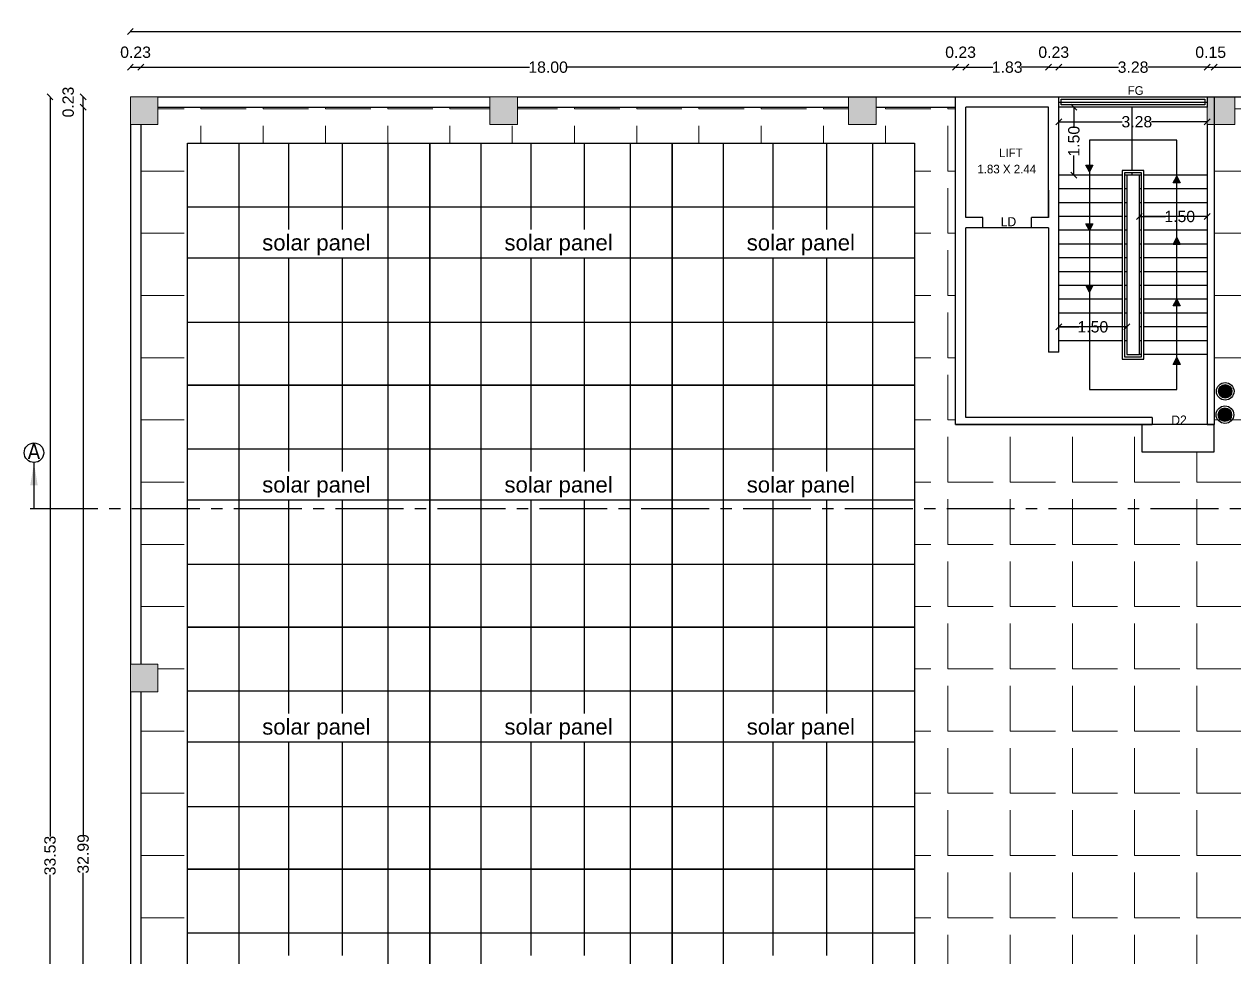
# Model space of a CAD drawing. Header units: metres. Extents: x 71870 to 71989, y 12512 to 13085.
# Drawn here: x 71908.6 to 71935.34, y 12618.8 to 12639.43 of the extents above; entities that cross this region are included whole.
import ezdxf

# ---------------------------------------------------------------- set-up
doc = ezdxf.new("R2010")
doc.units = ezdxf.units.M
doc.header["$MEASUREMENT"] = 0
doc.linetypes.add('ACAD_ISO08W100', pattern=[36, 24, -3, 6, -3])
doc.linetypes.add('CENTER2', pattern=[1.125, 0.75, -0.125, 0.125, -0.125])
doc.layers.get('Defpoints').update_dxf_attribs({"color": 6, "lineweight": 0})
for name, color, linetype in [('BLK_1_FLR_5_ROOF_AREA', 54, 'Continuous'), ('BLK_1_STAIR_HEADROOM', 1, 'Continuous'), ('SOLAR_PANEL', 3, 'Continuous')]:
    doc.layers.add(name, color=color, linetype=linetype)
doc.layers.add('COL', color=1, linetype='Continuous', lineweight=18)
doc.styles.add('century Gothic', font='arial.ttf')
doc.styles.get("Standard").update_dxf_attribs({"font": 'arial.ttf'})
doc.styles.add('TITLE', font='GOTHIC.TTF')
doc.dimstyles.new('STAND', dxfattribs={"dimtxt": 0.25, "dimasz": 0.13, "dimexe": 0, "dimexo": 0, "dimgap": 0, "dimtad": 0, "dimzin": 0, "dimdsep": 46, "dimtxsty": 'century Gothic', "dimblk": 'OBLIQUE', "dimcen": 0.15, "dimse1": 1, "dimse2": 1, "dimclrd": 5, "dimclre": 7, "dimclrt": 5, "dimazin": 0, "dimtfac": 1, "dimtofl": 0, "dimtmove": 0, "dimatfit": 3, "dimfxl": 0, "dimtolj": 1, "dimtzin": 0, "dimlwd": -1, "dimlwe": -1, "dimarcsym": 0})
doc.dimstyles.get("Standard").update_dxf_attribs({"dimtxt": 0.18, "dimasz": 0.18, "dimexe": 0.18, "dimexo": 0.0625, "dimgap": 0.09, "dimtad": 0, "dimtih": 1, "dimtoh": 1, "dimdec": 4, "dimzin": 0, "dimdsep": 46, "dimtxsty": 'Standard', "dimcen": 0.09, "dimadec": 0, "dimazin": 0, "dimtfac": 1, "dimtdec": 4, "dimtofl": 0, "dimtmove": 0, "dimatfit": 3, "dimfxl": 0, "dimtolj": 1, "dimtzin": 0, "dimarcsym": 0})

# ---------------------------------------------------------------- blocks, each defined once
blk = doc.blocks.new('*U3')
at = {"layer": 'COL'}
h = blk.add_hatch(color=8, dxfattribs=at)
h.dxf.hatch_style = 1
h.paths.add_polyline_path([(2704.9, 761), (2704.9, 737), (2680.9, 737), (2680.9, 761)])
at = {"layer": 'COL', "ltscale": 0.02}
blk.add_lwpolyline([(2704.9, 761), (2704.9, 737), (2680.9, 737), (2680.9, 761)], close=True, dxfattribs=at)
blk = doc.blocks.new('_Oblique')
at = {"color": 0, "linetype": 'ByBlock', "lineweight": -2}
blk.add_line((-0.5, -0.5), (0.5, 0.5), dxfattribs=at)
blk = doc.blocks.new('*D169')
at = {"color": 5}
for p, q in [((71933.229, 12635.184), (71933.808, 12635.184)), ((71934.729, 12635.184), (71934.433, 12635.184))]:
    blk.add_line(p, q, dxfattribs=at)
at = {"layer": 'Defpoints', "color": 0, "lineweight": 25}
for p in [(71933.229, 12635.184), (71934.729, 12635.184), (71934.729, 12635.184)]:
    blk.add_point(p, dxfattribs=at)
at = {"color": 5, "xscale": 0.13, "yscale": 0.13, "zscale": 0.13, "rotation": 180}
blk.add_blockref('_Oblique', (71933.229, 12635.184), dxfattribs=at)
at = {"color": 5, "xscale": 0.13, "yscale": 0.13, "zscale": 0.13}
blk.add_blockref('_Oblique', (71934.729, 12635.184), dxfattribs=at)
at = {"color": 5, "insert": (71934.121, 12635.184), "char_height": 0.25, "attachment_point": 5, "style": 'century Gothic'}
blk.add_mtext('\\A1;1.50', dxfattribs=at)
blk = doc.blocks.new('*D170')
at = {"color": 5}
for p, q in [((71931.452, 12632.745), (71931.89, 12632.745)), ((71932.952, 12632.745), (71932.515, 12632.745))]:
    blk.add_line(p, q, dxfattribs=at)
at = {"layer": 'Defpoints', "color": 0, "lineweight": 25}
for p in [(71931.452, 12632.745), (71932.952, 12632.745), (71932.952, 12632.745)]:
    blk.add_point(p, dxfattribs=at)
at = {"color": 5, "xscale": 0.13, "yscale": 0.13, "zscale": 0.13, "rotation": 180}
blk.add_blockref('_Oblique', (71931.452, 12632.745), dxfattribs=at)
at = {"color": 5, "xscale": 0.13, "yscale": 0.13, "zscale": 0.13}
blk.add_blockref('_Oblique', (71932.952, 12632.745), dxfattribs=at)
at = {"color": 5, "insert": (71932.202, 12632.745), "char_height": 0.25, "attachment_point": 5, "style": 'century Gothic'}
blk.add_mtext('\\A1;1.50', dxfattribs=at)
blk = doc.blocks.new('*D171')
at = {"color": 5}
for p, q in [((71931.783, 12637.598), (71931.783, 12637.161)), ((71931.783, 12636.098), (71931.783, 12636.536))]:
    blk.add_line(p, q, dxfattribs=at)
at = {"layer": 'Defpoints', "color": 0, "lineweight": 25}
for p in [(71931.783, 12637.598), (71931.783, 12637.598), (71931.783, 12636.098)]:
    blk.add_point(p, dxfattribs=at)
at = {"color": 5, "xscale": 0.13, "yscale": 0.13, "zscale": 0.13}
for p, rotation in [((71931.783, 12637.598), 90), ((71931.783, 12636.098), 270)]:
    blk.add_blockref('_Oblique', p, dxfattribs=dict(at, rotation=rotation))
at = {"color": 5, "insert": (71931.783, 12636.848), "char_height": 0.25, "attachment_point": 5, "rotation": 90, "style": 'century Gothic'}
blk.add_mtext('\\A1;1.50', dxfattribs=at)
blk = doc.blocks.new('*D168')
at = {"color": 5}
for p, q in [((71931.452, 12637.277), (71932.849, 12637.277)), ((71934.729, 12637.277), (71933.499, 12637.277))]:
    blk.add_line(p, q, dxfattribs=at)
at = {"layer": 'Defpoints', "color": 0, "lineweight": 25}
for p in [(71931.452, 12637.281), (71934.729, 12637.277), (71934.729, 12637.217)]:
    blk.add_point(p, dxfattribs=at)
at = {"color": 5, "xscale": 0.13, "yscale": 0.13, "zscale": 0.13, "rotation": 180}
blk.add_blockref('_Oblique', (71931.452, 12637.277), dxfattribs=at)
at = {"color": 5, "xscale": 0.13, "yscale": 0.13, "zscale": 0.13}
blk.add_blockref('_Oblique', (71934.729, 12637.277), dxfattribs=at)
at = {"color": 5, "insert": (71933.174, 12637.277), "char_height": 0.25, "attachment_point": 5, "style": 'century Gothic'}
blk.add_mtext('\\A1;3.28', dxfattribs=at)
blk = doc.blocks.new('*D175')
at = {"color": 5}
blk.add_line((71910.94, 12638.483), (71911.169, 12638.483), dxfattribs=at)
at = {"layer": 'Defpoints', "color": 0, "lineweight": 25}
for p in [(71911.169, 12638.483), (71910.94, 12637.827), (71911.169, 12637.217)]:
    blk.add_point(p, dxfattribs=at)
at = {"color": 5, "xscale": 0.13, "yscale": 0.13, "zscale": 0.13, "rotation": 180}
blk.add_blockref('_Oblique', (71910.94, 12638.483), dxfattribs=at)
at = {"color": 5, "xscale": 0.13, "yscale": 0.13, "zscale": 0.13}
blk.add_blockref('_Oblique', (71911.169, 12638.483), dxfattribs=at)
at = {"color": 5, "insert": (71911.055, 12638.813), "char_height": 0.25, "attachment_point": 5, "style": 'century Gothic'}
blk.add_mtext('\\A1;0.23', dxfattribs=at)
blk = doc.blocks.new('*D176')
at = {"color": 5}
for p, q in [((71911.169, 12638.483), (71919.758, 12638.483)), ((71929.166, 12638.483), (71920.577, 12638.483))]:
    blk.add_line(p, q, dxfattribs=at)
at = {"layer": 'Defpoints', "color": 0, "lineweight": 25}
for p in [(71929.166, 12638.483), (71929.166, 12637.598), (71911.169, 12637.217)]:
    blk.add_point(p, dxfattribs=at)
at = {"color": 5, "xscale": 0.13, "yscale": 0.13, "zscale": 0.13, "rotation": 180}
blk.add_blockref('_Oblique', (71911.169, 12638.483), dxfattribs=at)
at = {"color": 5, "xscale": 0.13, "yscale": 0.13, "zscale": 0.13}
blk.add_blockref('_Oblique', (71929.166, 12638.483), dxfattribs=at)
at = {"color": 5, "insert": (71920.168, 12638.483), "char_height": 0.25, "attachment_point": 5, "style": 'century Gothic'}
blk.add_mtext('\\A1;18.00', dxfattribs=at)
blk = doc.blocks.new('*D177')
at = {"color": 5}
blk.add_line((71929.166, 12638.483), (71929.395, 12638.483), dxfattribs=at)
at = {"layer": 'Defpoints', "color": 0, "lineweight": 25}
for p in [(71929.395, 12638.483), (71929.166, 12637.598), (71929.395, 12637.598)]:
    blk.add_point(p, dxfattribs=at)
at = {"color": 5, "xscale": 0.13, "yscale": 0.13, "zscale": 0.13, "rotation": 180}
blk.add_blockref('_Oblique', (71929.166, 12638.483), dxfattribs=at)
at = {"color": 5, "xscale": 0.13, "yscale": 0.13, "zscale": 0.13}
blk.add_blockref('_Oblique', (71929.395, 12638.483), dxfattribs=at)
at = {"color": 5, "insert": (71929.28, 12638.813), "char_height": 0.25, "attachment_point": 5, "style": 'century Gothic'}
blk.add_mtext('\\A1;0.23', dxfattribs=at)
blk = doc.blocks.new('*D178')
at = {"color": 5}
for p, q in [((71929.395, 12638.483), (71929.996, 12638.483)), ((71931.224, 12638.483), (71930.622, 12638.483))]:
    blk.add_line(p, q, dxfattribs=at)
at = {"layer": 'Defpoints', "color": 0, "lineweight": 25}
for p in [(71931.224, 12638.483), (71929.395, 12637.598), (71931.224, 12637.598)]:
    blk.add_point(p, dxfattribs=at)
at = {"color": 5, "xscale": 0.13, "yscale": 0.13, "zscale": 0.13, "rotation": 180}
blk.add_blockref('_Oblique', (71929.395, 12638.483), dxfattribs=at)
at = {"color": 5, "xscale": 0.13, "yscale": 0.13, "zscale": 0.13}
blk.add_blockref('_Oblique', (71931.224, 12638.483), dxfattribs=at)
at = {"color": 5, "insert": (71930.309, 12638.483), "char_height": 0.25, "attachment_point": 5, "style": 'century Gothic'}
blk.add_mtext('\\A1;1.83', dxfattribs=at)
blk = doc.blocks.new('*D179')
at = {"color": 5}
blk.add_line((71931.224, 12638.483), (71931.452, 12638.483), dxfattribs=at)
at = {"layer": 'Defpoints', "color": 0, "lineweight": 25}
for p in [(71931.452, 12638.483), (71931.224, 12637.598), (71931.452, 12637.598)]:
    blk.add_point(p, dxfattribs=at)
at = {"color": 5, "xscale": 0.13, "yscale": 0.13, "zscale": 0.13, "rotation": 180}
blk.add_blockref('_Oblique', (71931.224, 12638.483), dxfattribs=at)
at = {"color": 5, "xscale": 0.13, "yscale": 0.13, "zscale": 0.13}
blk.add_blockref('_Oblique', (71931.452, 12638.483), dxfattribs=at)
at = {"color": 5, "insert": (71931.338, 12638.813), "char_height": 0.25, "attachment_point": 5, "style": 'century Gothic'}
blk.add_mtext('\\A1;0.23', dxfattribs=at)
blk = doc.blocks.new('*D180')
at = {"color": 5}
for p, q in [((71931.452, 12638.483), (71932.766, 12638.483)), ((71934.729, 12638.483), (71933.415, 12638.483))]:
    blk.add_line(p, q, dxfattribs=at)
at = {"layer": 'Defpoints', "color": 0, "lineweight": 25}
for p in [(71934.729, 12638.483), (71931.452, 12637.598), (71934.729, 12637.217)]:
    blk.add_point(p, dxfattribs=at)
at = {"color": 5, "xscale": 0.13, "yscale": 0.13, "zscale": 0.13, "rotation": 180}
blk.add_blockref('_Oblique', (71931.452, 12638.483), dxfattribs=at)
at = {"color": 5, "xscale": 0.13, "yscale": 0.13, "zscale": 0.13}
blk.add_blockref('_Oblique', (71934.729, 12638.483), dxfattribs=at)
at = {"color": 5, "insert": (71933.09, 12638.483), "char_height": 0.25, "attachment_point": 5, "style": 'century Gothic'}
blk.add_mtext('\\A1;3.28', dxfattribs=at)
blk = doc.blocks.new('*D181')
at = {"color": 5}
blk.add_line((71934.729, 12638.483), (71934.881, 12638.483), dxfattribs=at)
at = {"layer": 'Defpoints', "color": 0, "lineweight": 25}
for p in [(71934.881, 12638.483), (71934.729, 12637.217), (71934.881, 12637.217)]:
    blk.add_point(p, dxfattribs=at)
at = {"color": 5, "xscale": 0.13, "yscale": 0.13, "zscale": 0.13, "rotation": 180}
blk.add_blockref('_Oblique', (71934.729, 12638.483), dxfattribs=at)
at = {"color": 5, "xscale": 0.13, "yscale": 0.13, "zscale": 0.13}
blk.add_blockref('_Oblique', (71934.881, 12638.483), dxfattribs=at)
at = {"color": 5, "insert": (71934.805, 12638.813), "char_height": 0.25, "attachment_point": 5, "style": 'century Gothic'}
blk.add_mtext('\\A1;0.15', dxfattribs=at)
blk = doc.blocks.new('*D182')
at = {"color": 5}
for p, q in [((71934.881, 12638.483), (71948.381, 12638.483)), ((71962.731, 12638.483), (71949.231, 12638.483))]:
    blk.add_line(p, q, dxfattribs=at)
at = {"layer": 'Defpoints', "color": 0, "lineweight": 25}
for p in [(71962.731, 12638.483), (71962.731, 12637.827), (71934.881, 12637.217)]:
    blk.add_point(p, dxfattribs=at)
at = {"color": 5, "xscale": 0.13, "yscale": 0.13, "zscale": 0.13, "rotation": 180}
blk.add_blockref('_Oblique', (71934.881, 12638.483), dxfattribs=at)
at = {"color": 5, "xscale": 0.13, "yscale": 0.13, "zscale": 0.13}
blk.add_blockref('_Oblique', (71962.731, 12638.483), dxfattribs=at)
at = {"color": 5, "insert": (71948.806, 12638.483), "char_height": 0.25, "attachment_point": 5, "style": 'century Gothic'}
blk.add_mtext('\\A1;27.85', dxfattribs=at)
blk = doc.blocks.new('*D184')
at = {"color": 5}
for p, q in [((71910.94, 12639.27), (71936.414, 12639.27)), ((71962.731, 12639.27), (71937.258, 12639.27))]:
    blk.add_line(p, q, dxfattribs=at)
at = {"layer": 'Defpoints', "color": 0, "lineweight": 25}
for p in [(71910.94, 12639.27), (71910.94, 12637.827), (71962.731, 12637.827)]:
    blk.add_point(p, dxfattribs=at)
at = {"color": 5, "xscale": 0.13, "yscale": 0.13, "zscale": 0.13, "rotation": 180}
blk.add_blockref('_Oblique', (71910.94, 12639.27), dxfattribs=at)
at = {"color": 5, "xscale": 0.13, "yscale": 0.13, "zscale": 0.13}
blk.add_blockref('_Oblique', (71962.731, 12639.27), dxfattribs=at)
at = {"color": 5, "insert": (71936.836, 12639.27), "char_height": 0.25, "attachment_point": 5, "style": 'century Gothic'}
blk.add_mtext('\\A1;51.79', dxfattribs=at)
blk = doc.blocks.new('*D196')
at = {"color": 5}
for p, q in [((71909.897, 12637.598), (71909.897, 12621.523)), ((71909.897, 12604.604), (71909.897, 12620.679))]:
    blk.add_line(p, q, dxfattribs=at)
at = {"layer": 'Defpoints', "color": 0, "lineweight": 25}
for p in [(71909.897, 12637.598), (71911.55, 12637.598), (71911.55, 12604.604)]:
    blk.add_point(p, dxfattribs=at)
at = {"color": 5, "xscale": 0.13, "yscale": 0.13, "zscale": 0.13}
for p, rotation in [((71909.897, 12637.598), 90), ((71909.897, 12604.604), 270)]:
    blk.add_blockref('_Oblique', p, dxfattribs=dict(at, rotation=rotation))
at = {"color": 5, "insert": (71909.897, 12621.101), "char_height": 0.25, "attachment_point": 5, "rotation": 90, "style": 'century Gothic'}
blk.add_mtext('\\A1;32.99', dxfattribs=at)
blk = doc.blocks.new('*D197')
at = {"color": 5}
blk.add_line((71909.897, 12637.598), (71909.897, 12637.827), dxfattribs=at)
at = {"layer": 'Defpoints', "color": 0, "lineweight": 25}
for p in [(71909.897, 12637.827), (71910.94, 12637.827), (71911.55, 12637.598)]:
    blk.add_point(p, dxfattribs=at)
at = {"color": 5, "xscale": 0.13, "yscale": 0.13, "zscale": 0.13}
for p, rotation in [((71909.897, 12637.827), 90), ((71909.897, 12637.598), 270)]:
    blk.add_blockref('_Oblique', p, dxfattribs=dict(at, rotation=rotation))
at = {"color": 5, "insert": (71909.567, 12637.713), "char_height": 0.25, "attachment_point": 5, "rotation": 90, "style": 'century Gothic'}
blk.add_mtext('\\A1;0.23', dxfattribs=at)
blk = doc.blocks.new('*D198')
at = {"color": 5}
for p, q in [((71909.166, 12637.827), (71909.166, 12621.485)), ((71909.166, 12604.299), (71909.166, 12620.641))]:
    blk.add_line(p, q, dxfattribs=at)
at = {"layer": 'Defpoints', "color": 0, "lineweight": 25}
for p in [(71910.94, 12637.827), (71909.166, 12604.299), (71910.94, 12604.299)]:
    blk.add_point(p, dxfattribs=at)
at = {"color": 5, "xscale": 0.13, "yscale": 0.13, "zscale": 0.13}
for p, rotation in [((71909.166, 12637.827), 90), ((71909.166, 12604.299), 270)]:
    blk.add_blockref('_Oblique', p, dxfattribs=dict(at, rotation=rotation))
at = {"color": 5, "insert": (71909.166, 12621.063), "char_height": 0.25, "attachment_point": 5, "rotation": 90, "style": 'century Gothic'}
blk.add_mtext('\\A1;33.53', dxfattribs=at)

msp = doc.modelspace()

# ---------------------------------------------------------------- hatches: boundary and pattern name
at = {"lineweight": 13}
h = msp.add_hatch(dxfattribs=at)
h.set_pattern_fill('ANGLE', color=8, scale=5)
h.set_pattern_definition([(0, (71937.249, 12621.063), (0, 1.375), [1, -0.375]), (90, (71937.249, 12621.063), (-1.375, 1e-16), [1, -0.375])])
h.paths.add_polyline_path([(71945.24793, 12612.21413), (71950.81053, 12612.21413), (71950.81053, 12611.61413), (71950.81061, 12604.90855), (71951.19161, 12604.90855), (71951.19161, 12604.52757), (71962.12143, 12604.52757), (71962.12143, 12604.90854), (71962.50244, 12604.90854), (71962.50244, 12616.91004), (71962.12144, 12616.91004), (71962.12144, 12617.51964), (71962.50244, 12617.51964), (71962.50244, 12624.68247), (71962.12144, 12624.68247), (71962.12144, 12625.29207), (71962.50244, 12625.29207), (71962.50244, 12630.89271, -0.20458007), (71963.32903, 12632.82837), (71963.32903, 12635.2197, 0.0370861), (71962.73105, 12634.8453), (71962.73105, 12637.21732), (71962.12145, 12637.21732), (71962.12145, 12637.59831), (71951.19163, 12637.59832), (71951.19163, 12637.21732), (71950.58203, 12637.21732), (71950.58203, 12637.59832), (71943.26683, 12637.59833), (71943.26683, 12637.21732), (71942.65723, 12637.21732), (71942.65723, 12637.59833), (71935.33838, 12637.59834), (71935.33838, 12637.21734), (71934.88114, 12637.21734), (71934.88183, 12630.58794), (71934.88183, 12629.98781), (71933.28169, 12629.98781), (71933.28169, 12630.58794), (71929.16614, 12630.58794), (71929.16614, 12637.59835), (71927.41358, 12637.59835), (71927.41358, 12637.21734), (71926.80398, 12637.21734), (71926.80398, 12637.59834), (71919.49242, 12637.59834), (71919.49242, 12637.21735), (71918.88282, 12637.21735), (71918.88282, 12637.59835), (71911.55004, 12637.59835), (71911.55004, 12637.21735), (71911.16904, 12637.21735), (71911.16904, 12625.29207), (71911.55004, 12625.29207), (71911.55004, 12624.68247), (71911.16904, 12624.68247), (71911.16904, 12617.44348), (71911.55004, 12617.44348), (71911.55004, 12616.83388), (71911.16904, 12616.83388), (71911.16904, 12609.48063), (71919.49241, 12609.48063), (71919.49241, 12604.60378), (71926.80397, 12604.60379), (71926.80397, 12604.90855), (71927.41357, 12604.90855), (71927.41357, 12604.60384), (71934.72786, 12604.59778), (71934.72786, 12604.90255), (71935.33746, 12604.90255), (71935.33746, 12604.59778), (71942.65721, 12604.59779), (71942.65721, 12604.90855), (71943.03821, 12604.90855), (71943.03788, 12611.61413), (71945.24793, 12611.61413)])
h.paths.add_polyline_path([(71928.25879, 12615.40992), (71928.25879, 12610.06081), (71922.90719, 12610.06081), (71917.55558, 12610.06081), (71912.20398, 12610.06081), (71912.20398, 12615.40992), (71912.20398, 12620.75903), (71912.20398, 12626.10814), (71912.20398, 12631.45725), (71912.20398, 12636.80636), (71917.55558, 12636.80636), (71922.90719, 12636.80636), (71928.25879, 12636.80636), (71928.25879, 12631.45725), (71928.25879, 12626.10814), (71928.25879, 12620.75903)], flags=16)
h.paths.add_polyline_path([(71927.3401, 12615.40992), (71927.3401, 12611.45142), (71922.90719, 12611.45142), (71917.55558, 12611.45142), (71913.34136, 12611.45142), (71913.34136, 12615.40992), (71913.34136, 12620.75903), (71913.34136, 12626.10814), (71913.34136, 12631.45725), (71913.34136, 12635.40034), (71917.55558, 12635.40034), (71922.90719, 12635.40034), (71927.3401, 12635.40034), (71927.3401, 12631.45725), (71927.3401, 12626.10814), (71927.3401, 12620.75903)], flags=0)
h.paths.add_polyline_path([(71926.32719, 12618.2265), (71926.32719, 12615.40992), (71926.32719, 12614.0039), (71924.04457, 12614.0039), (71924.04457, 12612.87739), (71922.90719, 12612.87739), (71917.55558, 12612.87739), (71916.63689, 12612.87739), (71916.63689, 12614.0039), (71914.43986, 12614.0039), (71914.43986, 12615.40992), (71914.43986, 12618.2265), (71916.63689, 12618.2265), (71916.63689, 12619.35301), (71914.43986, 12619.35301), (71914.43986, 12620.75903), (71914.43986, 12623.57561), (71916.63689, 12623.57561), (71916.63689, 12624.70212), (71914.43986, 12624.70212), (71914.43986, 12626.10814), (71914.43986, 12628.92472), (71916.63689, 12628.92472), (71916.63689, 12630.05123), (71914.43986, 12630.05123), (71914.43986, 12631.45725), (71914.43986, 12634.27383), (71917.55558, 12634.27383), (71922.90719, 12634.27383), (71926.32719, 12634.27383), (71926.32719, 12631.45725), (71926.32719, 12630.05123), (71924.04457, 12630.05123), (71924.04457, 12628.92472), (71926.32719, 12628.92472), (71926.32719, 12626.10814), (71926.32719, 12624.70212), (71924.04457, 12624.70212), (71924.04457, 12623.57561), (71926.32719, 12623.57561), (71926.32719, 12620.75903), (71926.32719, 12619.35301), (71924.04457, 12619.35301), (71924.04457, 12618.2265)], flags=0)
h.paths.add_polyline_path([(71922.90719, 12615.40992), (71921.98849, 12615.40992), (71921.98849, 12614.0039), (71918.69296, 12614.0039), (71918.69296, 12615.40992), (71917.55558, 12615.40992), (71917.55558, 12620.75903), (71917.55558, 12626.10814), (71917.55558, 12631.45725), (71918.69296, 12631.45725), (71918.69296, 12632.84785), (71921.98849, 12632.84785), (71921.98849, 12631.45725), (71922.90719, 12631.45725), (71922.90719, 12626.10814), (71922.90719, 12620.75903)], flags=0)
h.paths.add_polyline_path([(71918.69296, 12616.80053), (71918.69296, 12620.75903), (71918.69296, 12626.10814), (71918.69296, 12630.05123), (71921.98849, 12630.05123), (71921.98849, 12626.10814), (71921.98849, 12620.75903), (71921.98849, 12616.80053)], flags=0)
h.paths.add_polyline_path([(71919.79147, 12619.35301), (71919.79147, 12620.75903), (71919.79147, 12623.57561), (71920.97558, 12623.57561), (71920.97558, 12620.75903), (71920.97558, 12619.35301)], flags=0)
h.paths.add_polyline_path([(71957.24843, 12627.50185), (71957.55323, 12627.65425), (71957.55323, 12627.34945)], flags=16)
h.paths.add_polyline_path([(71919.79147, 12624.70212), (71919.79147, 12626.10814), (71919.79147, 12628.92472), (71920.97558, 12628.92472), (71920.97558, 12626.10814), (71920.97558, 12624.70212)], flags=0)
h.paths.add_polyline_path([(71924.45282, 12634.24273), (71927.01981, 12634.24273), (71927.01981, 12634.96398), (71924.45282, 12634.96398)], flags=8)
h.paths.add_polyline_path([(71919.10122, 12634.24273), (71921.6682, 12634.24273), (71921.6682, 12634.96398), (71919.10122, 12634.96398)], flags=8)
h.paths.add_polyline_path([(71913.74961, 12634.24273), (71916.3166, 12634.24273), (71916.3166, 12634.96398), (71913.74961, 12634.96398)], flags=8)
h.paths.add_polyline_path([(71924.45282, 12612.8463), (71927.01981, 12612.8463), (71927.01981, 12613.56754), (71924.45282, 12613.56754)], flags=8)
h.paths.add_polyline_path([(71924.45282, 12618.1954), (71927.01981, 12618.1954), (71927.01981, 12618.91665), (71924.45282, 12618.91665)], flags=8)
h.paths.add_polyline_path([(71924.45282, 12623.54451), (71927.01981, 12623.54451), (71927.01981, 12624.26576), (71924.45282, 12624.26576)], flags=8)
h.paths.add_polyline_path([(71924.45282, 12628.89362), (71927.01981, 12628.89362), (71927.01981, 12629.61487), (71924.45282, 12629.61487)], flags=8)
h.paths.add_polyline_path([(71919.10122, 12612.8463), (71921.6682, 12612.8463), (71921.6682, 12613.56754), (71919.10122, 12613.56754)], flags=8)
h.paths.add_polyline_path([(71919.10122, 12618.1954), (71921.6682, 12618.1954), (71921.6682, 12618.91665), (71919.10122, 12618.91665)], flags=8)
h.paths.add_polyline_path([(71919.10122, 12623.54451), (71921.6682, 12623.54451), (71921.6682, 12624.26576), (71919.10122, 12624.26576)], flags=8)
h.paths.add_polyline_path([(71919.10122, 12628.89362), (71921.6682, 12628.89362), (71921.6682, 12629.61487), (71919.10122, 12629.61487)], flags=8)
h.paths.add_polyline_path([(71913.74961, 12612.8463), (71916.3166, 12612.8463), (71916.3166, 12613.56754), (71913.74961, 12613.56754)], flags=8)
h.paths.add_polyline_path([(71913.74961, 12618.1954), (71916.3166, 12618.1954), (71916.3166, 12618.91665), (71913.74961, 12618.91665)], flags=8)
h.paths.add_polyline_path([(71913.74961, 12623.54451), (71916.3166, 12623.54451), (71916.3166, 12624.26576), (71913.74961, 12624.26576)], flags=8)
h.paths.add_polyline_path([(71913.74961, 12628.89362), (71916.3166, 12628.89362), (71916.3166, 12629.61487), (71913.74961, 12629.61487)], flags=8)
h.paths.add_polyline_path([(71939.53153, 12620.15461), (71942.25019, 12620.15461), (71942.25019, 12620.80223), (71939.53153, 12620.80223)], flags=24)
h.paths.add_polyline_path([(71939.19547, 12620.76271), (71942.61732, 12620.76271), (71942.61732, 12621.41033), (71939.19547, 12621.41033)], flags=24)
h = msp.add_hatch(color=252)
h.dxf.hatch_style = 1
h.paths.add_polyline_path([(71932.04922, 12636.321), (71932.20162, 12636.321), (71932.12542, 12636.1686)])
h = msp.add_hatch(color=252)
h.dxf.hatch_style = 1
h.paths.add_polyline_path([(71934.13186, 12635.92627), (71933.97946, 12635.92627), (71934.05566, 12636.07867)])
h = msp.add_hatch(color=252)
h.dxf.hatch_style = 1
h.paths.add_polyline_path([(71932.04922, 12635.0256), (71932.20162, 12635.0256), (71932.12542, 12634.8732)])
h = msp.add_hatch(color=252)
h.dxf.hatch_style = 1
h.paths.add_polyline_path([(71934.13169, 12634.56772), (71933.97929, 12634.56772), (71934.05549, 12634.72012)])
h = msp.add_hatch(color=252)
h.dxf.hatch_style = 1
h.paths.add_polyline_path([(71932.04922, 12633.6667), (71932.20162, 12633.6667), (71932.12542, 12633.5143)])
h = msp.add_hatch(color=252)
h.dxf.hatch_style = 1
h.paths.add_polyline_path([(71934.13169, 12633.20882), (71933.97929, 12633.20882), (71934.05549, 12633.36122)])
h = msp.add_hatch(color=252)
h.dxf.hatch_style = 1
h.paths.add_polyline_path([(71934.13169, 12631.91342), (71933.97929, 12631.91342), (71934.05549, 12632.06582)])
at = {"lineweight": 25}
h = msp.add_hatch(color=33, dxfattribs=at)
h.dxf.hatch_style = 1
h.paths.add_polyline_path([(71935.27495, 12631.32242, 1), (71934.97774, 12631.32242, 1)])
h = msp.add_hatch(color=33, dxfattribs=at)
h.dxf.hatch_style = 1
h.paths.add_polyline_path([(71935.26809, 12630.80444, 1), (71934.97088, 12630.80444, 1)])

# ---------------------------------------------------------------- linework, layer by layer
for p, q in [((71911.55004, 12637.82695), (71918.88282, 12637.82695)), ((71919.49242, 12637.82695), (71968.47144, 12637.82691)), ((71929.16614, 12630.58794), (71929.16614, 12637.82694)), ((71911.55004, 12637.59835), (71918.88282, 12637.59835)), ((71919.49242, 12637.59834), (71926.80397, 12637.59834)), ((71927.41357, 12637.59835), (71929.16614, 12637.59835)), ((71929.39474, 12635.1599), (71929.39474, 12637.5983)), ((71931.22355, 12637.5983), (71929.39474, 12637.5983)), ((71931.22355, 12635.1599), (71931.22355, 12637.5983)), ((71934.72877, 12637.59836), (71931.45215, 12637.59832)), ((71931.45216, 12632.18812), (71931.45215, 12637.59832)), ((71910.94044, 12637.21735), (71910.94044, 12625.29207)), ((71911.16904, 12637.21735), (71911.16904, 12625.29207)), ((71934.72874, 12637.21734), (71934.72943, 12630.58794)), ((71934.88114, 12637.21735), (71934.88183, 12630.58794)), ((71931.22354, 12635.76947), (71931.22354, 12635.1599)), ((71929.77359, 12635.1599), (71929.39474, 12635.1599)), ((71929.77359, 12634.9313), (71929.77359, 12635.1599)), ((71931.22355, 12635.1599), (71930.84468, 12635.1599)), ((71930.84468, 12634.9313), (71930.84468, 12635.1599)), ((71929.39474, 12630.74034), (71929.39474, 12634.9313)), ((71931.22355, 12634.9313), (71929.39474, 12634.9313)), ((71929.77359, 12634.9313), (71929.39474, 12634.9313)), ((71929.61907, 12634.93129), (71929.61905, 12634.93129)), ((71929.61907, 12634.9313), (71929.61907, 12634.93129)), ((71931.22355, 12634.9313), (71930.84468, 12634.9313)), ((71931.22354, 12634.9313), (71931.22356, 12632.18812)), ((71931.45216, 12632.18812), (71931.22356, 12632.18812)), ((71933.51027, 12630.74034), (71929.39474, 12630.74034)), ((71933.51027, 12630.74034), (71933.51029, 12630.58781)), ((71929.16614, 12630.58794), (71933.51029, 12630.58794)), ((71934.72943, 12630.58794), (71934.88183, 12630.58794)), ((71910.94044, 12624.68247), (71910.94044, 12617.44348)), ((71911.16904, 12624.68247), (71911.16904, 12617.44348))]:
    msp.add_line(p, q)
at = {"ltscale": 100}
for p, q in [((71933.06973, 12636.19993), (71933.06971, 12637.59828)), ((71932.85055, 12636.09828), (71931.45215, 12636.09826)), ((71932.95215, 12636.09828), (71932.90135, 12636.09828)), ((71933.06973, 12636.09831), (71933.06973, 12636.14913)), ((71933.27964, 12636.09829), (71933.22884, 12636.09828)), ((71934.72885, 12636.09831), (71933.33044, 12636.09829)), ((71932.85055, 12635.79348), (71931.45215, 12635.79346)), ((71932.95215, 12635.79348), (71932.90135, 12635.79348)), ((71933.27967, 12635.79349), (71933.22887, 12635.79348)), ((71934.72885, 12635.79351), (71933.33047, 12635.79349)), ((71932.85055, 12635.48868), (71931.45215, 12635.48866)), ((71932.95215, 12635.48868), (71932.90135, 12635.48868)), ((71933.27971, 12635.48869), (71933.22891, 12635.48868)), ((71934.72885, 12635.48871), (71933.33051, 12635.48869)), ((71932.85055, 12635.18388), (71931.45215, 12635.18386)), ((71932.95215, 12635.18388), (71932.90135, 12635.18388)), ((71933.27974, 12635.18389), (71933.22894, 12635.18388)), ((71934.72885, 12635.18391), (71933.33054, 12635.18389)), ((71930.84468, 12634.9313), (71929.77359, 12634.9313)), ((71932.85055, 12634.87908), (71931.45215, 12634.87906)), ((71932.95215, 12634.87908), (71932.90135, 12634.87908)), ((71933.27977, 12634.87909), (71933.22897, 12634.87908)), ((71934.72885, 12634.87911), (71933.33057, 12634.87909)), ((71932.85055, 12634.57428), (71931.45215, 12634.57426)), ((71932.95215, 12634.57428), (71932.90135, 12634.57428)), ((71933.2798, 12634.57429), (71933.229, 12634.57428)), ((71934.72885, 12634.57431), (71933.3306, 12634.57429)), ((71932.85055, 12634.26948), (71931.45215, 12634.26946)), ((71932.95215, 12634.26948), (71932.90135, 12634.26948)), ((71933.27984, 12634.26949), (71933.22904, 12634.26948)), ((71934.72885, 12634.26951), (71933.33064, 12634.26949)), ((71932.85055, 12633.96468), (71931.45215, 12633.96466)), ((71932.95215, 12633.96468), (71932.90135, 12633.96468)), ((71933.27987, 12633.96469), (71933.22907, 12633.96468)), ((71934.72885, 12633.96471), (71933.33067, 12633.96469)), ((71932.85055, 12633.65988), (71931.45215, 12633.65986)), ((71932.95215, 12633.65988), (71932.90135, 12633.65988)), ((71933.2799, 12633.65989), (71933.2291, 12633.65988)), ((71934.72885, 12633.65991), (71933.3307, 12633.65989)), ((71932.85054, 12633.35508), (71931.45215, 12633.35506)), ((71932.95214, 12633.35508), (71932.90134, 12633.35508)), ((71933.27993, 12633.35509), (71933.22913, 12633.35508)), ((71934.72885, 12633.35511), (71933.33073, 12633.35509)), ((71932.85054, 12633.05028), (71931.45215, 12633.05026)), ((71932.95214, 12633.05028), (71932.90134, 12633.05028)), ((71933.27997, 12633.05029), (71933.22917, 12633.05028)), ((71934.72885, 12633.05031), (71933.33077, 12633.05029)), ((71932.85054, 12632.74548), (71931.45215, 12632.74546)), ((71932.95214, 12632.74548), (71932.90134, 12632.74548)), ((71933.28, 12632.74549), (71933.2292, 12632.74548)), ((71934.72885, 12632.74551), (71933.3308, 12632.74549)), ((71932.85054, 12632.44068), (71931.45215, 12632.44066)), ((71932.95214, 12632.44068), (71932.90134, 12632.44068)), ((71933.28003, 12632.44069), (71933.22923, 12632.44068)), ((71934.72885, 12632.44071), (71933.33083, 12632.44069)), ((71933.28006, 12632.13589), (71933.22926, 12632.13588)), ((71934.72885, 12632.13591), (71933.33086, 12632.13589))]:
    msp.add_line(p, q, dxfattribs=at)
at = {"color": 33, "lineweight": 25}
for p, q in [((71913.34136, 12631.45725), (71913.34136, 12636.80636)), ((71914.43986, 12634.90051), (71914.43986, 12636.80636)), ((71915.62398, 12634.90051), (71915.62398, 12636.80636)), ((71916.63689, 12631.45725), (71916.63689, 12636.80636)), ((71918.69296, 12631.45725), (71918.69296, 12636.80636)), ((71919.79147, 12634.90051), (71919.79147, 12636.80636)), ((71920.97558, 12634.90051), (71920.97558, 12636.80636)), ((71921.98849, 12631.45725), (71921.98849, 12636.80636)), ((71924.04457, 12631.45725), (71924.04457, 12636.80636)), ((71925.14307, 12634.90051), (71925.14307, 12636.80636)), ((71926.32719, 12634.90051), (71926.32719, 12636.80636)), ((71927.3401, 12631.45725), (71927.3401, 12636.80636)), ((71914.43986, 12631.45725), (71914.43986, 12634.27383)), ((71915.62398, 12631.45725), (71915.62398, 12634.27383)), ((71919.79147, 12631.45725), (71919.79147, 12634.27383)), ((71920.97558, 12631.45725), (71920.97558, 12634.27383)), ((71925.14307, 12631.45725), (71925.14307, 12634.27383)), ((71926.32719, 12631.45725), (71926.32719, 12634.27383)), ((71913.34136, 12626.10814), (71913.34136, 12631.45725)), ((71914.43986, 12629.5514), (71914.43986, 12631.45725)), ((71915.62398, 12629.5514), (71915.62398, 12631.45725)), ((71916.63689, 12626.10814), (71916.63689, 12631.45725)), ((71918.69296, 12626.10814), (71918.69296, 12631.45725)), ((71919.79147, 12629.5514), (71919.79147, 12631.45725)), ((71920.97558, 12629.5514), (71920.97558, 12631.45725)), ((71921.98849, 12626.10814), (71921.98849, 12631.45725)), ((71924.04457, 12626.10814), (71924.04457, 12631.45725)), ((71925.14307, 12629.5514), (71925.14307, 12631.45725)), ((71926.32719, 12629.5514), (71926.32719, 12631.45725)), ((71927.3401, 12626.10814), (71927.3401, 12631.45725)), ((71914.43986, 12626.10814), (71914.43986, 12628.92472)), ((71915.62398, 12626.10814), (71915.62398, 12628.92472)), ((71919.79147, 12626.10814), (71919.79147, 12628.92472)), ((71920.97558, 12626.10814), (71920.97558, 12628.92472)), ((71925.14307, 12626.10814), (71925.14307, 12628.92472)), ((71926.32719, 12626.10814), (71926.32719, 12628.92472)), ((71913.34136, 12620.75903), (71913.34136, 12626.10814)), ((71914.43986, 12624.2023), (71914.43986, 12626.10814)), ((71915.62398, 12624.2023), (71915.62398, 12626.10814)), ((71916.63689, 12620.75903), (71916.63689, 12626.10814)), ((71918.69296, 12620.75903), (71918.69296, 12626.10814)), ((71919.79147, 12624.2023), (71919.79147, 12626.10814)), ((71920.97558, 12624.2023), (71920.97558, 12626.10814)), ((71921.98849, 12620.75903), (71921.98849, 12626.10814)), ((71924.04457, 12620.75903), (71924.04457, 12626.10814)), ((71925.14307, 12624.2023), (71925.14307, 12626.10814)), ((71926.32719, 12624.2023), (71926.32719, 12626.10814)), ((71927.3401, 12620.75903), (71927.3401, 12626.10814)), ((71914.43986, 12620.75903), (71914.43986, 12623.57561)), ((71915.62398, 12620.75903), (71915.62398, 12623.57561)), ((71919.79147, 12620.75903), (71919.79147, 12623.57561)), ((71920.97558, 12620.75903), (71920.97558, 12623.57561)), ((71925.14307, 12620.75903), (71925.14307, 12623.57561)), ((71926.32719, 12620.75903), (71926.32719, 12623.57561)), ((71913.34136, 12615.40992), (71913.34136, 12620.75903)), ((71914.43986, 12618.85319), (71914.43986, 12620.75903)), ((71915.62398, 12618.85319), (71915.62398, 12620.75903)), ((71916.63689, 12615.40992), (71916.63689, 12620.75903)), ((71918.69296, 12615.40992), (71918.69296, 12620.75903)), ((71919.79147, 12618.85319), (71919.79147, 12620.75903)), ((71920.97558, 12618.85319), (71920.97558, 12620.75903)), ((71921.98849, 12615.40992), (71921.98849, 12620.75903)), ((71924.04457, 12615.40992), (71924.04457, 12620.75903)), ((71925.14307, 12618.85319), (71925.14307, 12620.75903)), ((71926.32719, 12618.85319), (71926.32719, 12620.75903)), ((71927.3401, 12615.40992), (71927.3401, 12620.75903))]:
    msp.add_line(p, q, dxfattribs=at)
at = {"color": 6}
for points in [[(71931.45215, 12637.82688), (71934.72877, 12637.82688), (71934.72877, 12637.59831), (71931.45215, 12637.59831)], [(71931.50215, 12637.77688), (71934.67877, 12637.77688), (71934.67877, 12637.64831), (71931.50215, 12637.64831)]]:
    msp.add_lwpolyline(points, close=True, dxfattribs=at)
msp.add_lwpolyline([(71931.45215, 12637.71257), (71934.72877, 12637.71257)], dxfattribs=at)
at = {"linetype": 'ACAD_ISO08W100'}
msp.add_lwpolyline([(71934.05547, 12636.87292), (71932.12544, 12636.87271), (71932.12542, 12631.3613), (71934.05605, 12631.3615)], close=True, dxfattribs=at)
at = {"color": 33, "lineweight": 25}
for points in [[(71912.20398, 12636.80636), (71917.55558, 12636.80636), (71917.55558, 12631.45725), (71912.20398, 12631.45725)], [(71917.55558, 12636.80636), (71922.90719, 12636.80636), (71922.90719, 12631.45725), (71917.55558, 12631.45725)], [(71922.90719, 12636.80636), (71928.25879, 12636.80636), (71928.25879, 12631.45725), (71922.90719, 12631.45725)], [(71912.20398, 12631.45725), (71917.55558, 12631.45725), (71917.55558, 12626.10814), (71912.20398, 12626.10814)], [(71917.55558, 12631.45725), (71922.90719, 12631.45725), (71922.90719, 12626.10814), (71917.55558, 12626.10814)], [(71922.90719, 12631.45725), (71928.25879, 12631.45725), (71928.25879, 12626.10814), (71922.90719, 12626.10814)], [(71912.20398, 12626.10814), (71917.55558, 12626.10814), (71917.55558, 12620.75903), (71912.20398, 12620.75903)], [(71917.55558, 12626.10814), (71922.90719, 12626.10814), (71922.90719, 12620.75903), (71917.55558, 12620.75903)], [(71922.90719, 12626.10814), (71928.25879, 12626.10814), (71928.25879, 12620.75903), (71922.90719, 12620.75903)], [(71912.20398, 12620.75903), (71917.55558, 12620.75903), (71917.55558, 12615.40992), (71912.20398, 12615.40992)], [(71917.55558, 12620.75903), (71922.90719, 12620.75903), (71922.90719, 12615.40992), (71917.55558, 12615.40992)], [(71922.90719, 12620.75903), (71928.25879, 12620.75903), (71928.25879, 12615.40992), (71922.90719, 12615.40992)]]:
    msp.add_lwpolyline(points, close=True, dxfattribs=at)
at = {"color": 252}
for points in [[(71932.04922, 12636.321), (71932.20162, 12636.321), (71932.12542, 12636.1686)], [(71934.13186, 12635.92627), (71933.97946, 12635.92627), (71934.05566, 12636.07867)], [(71932.04922, 12635.0256), (71932.20162, 12635.0256), (71932.12542, 12634.8732)], [(71934.13169, 12634.56772), (71933.97929, 12634.56772), (71934.05549, 12634.72012)], [(71932.04922, 12633.6667), (71932.20162, 12633.6667), (71932.12542, 12633.5143)], [(71934.13169, 12633.20882), (71933.97929, 12633.20882), (71934.05549, 12633.36122)], [(71934.13169, 12631.91342), (71933.97929, 12631.91342), (71934.05549, 12632.06582)]]:
    msp.add_lwpolyline(points, close=True, dxfattribs=at)
at = {"ltscale": 100}
for points in [[(71933.33043, 12636.19993), (71932.85055, 12636.19987), (71932.85054, 12632.03427), (71933.33087, 12632.03433)], [(71933.27964, 12636.14912), (71932.90135, 12636.14908), (71932.90134, 12632.08508), (71933.28007, 12632.08512)], [(71933.22884, 12636.09832), (71932.95215, 12636.09828), (71932.95214, 12632.13588), (71933.22926, 12632.13592)]]:
    msp.add_lwpolyline(points, close=True, dxfattribs=at)
at = {"color": 33, "lineweight": 25}
for points in [[(71912.20398, 12635.40034), (71917.55558, 12635.40034)], [(71917.55558, 12635.40034), (71922.90719, 12635.40034)], [(71922.90719, 12635.40034), (71928.25879, 12635.40034)], [(71912.20398, 12634.27383), (71917.55558, 12634.27383)], [(71917.55558, 12634.27383), (71922.90719, 12634.27383)], [(71922.90719, 12634.27383), (71928.25879, 12634.27383)], [(71912.20398, 12632.84785), (71917.55558, 12632.84785)], [(71917.55558, 12632.84785), (71922.90719, 12632.84785)], [(71922.90719, 12632.84785), (71928.25879, 12632.84785)], [(71912.20398, 12630.05123), (71917.55558, 12630.05123)], [(71917.55558, 12630.05123), (71922.90719, 12630.05123)], [(71922.90719, 12630.05123), (71928.25879, 12630.05123)], [(71912.20398, 12628.92472), (71917.55558, 12628.92472)], [(71917.55558, 12628.92472), (71922.90719, 12628.92472)], [(71922.90719, 12628.92472), (71928.25879, 12628.92472)], [(71912.20398, 12627.49874), (71917.55558, 12627.49874)], [(71917.55558, 12627.49874), (71922.90719, 12627.49874)], [(71922.90719, 12627.49874), (71928.25879, 12627.49874)], [(71912.20398, 12624.70212), (71917.55558, 12624.70212)], [(71917.55558, 12624.70212), (71922.90719, 12624.70212)], [(71922.90719, 12624.70212), (71928.25879, 12624.70212)], [(71912.20398, 12623.57561), (71917.55558, 12623.57561)], [(71917.55558, 12623.57561), (71922.90719, 12623.57561)], [(71922.90719, 12623.57561), (71928.25879, 12623.57561)], [(71912.20398, 12622.14964), (71917.55558, 12622.14964)], [(71917.55558, 12622.14964), (71922.90719, 12622.14964)], [(71922.90719, 12622.14964), (71928.25879, 12622.14964)], [(71912.20398, 12619.35301), (71917.55558, 12619.35301)], [(71917.55558, 12619.35301), (71922.90719, 12619.35301)], [(71922.90719, 12619.35301), (71928.25879, 12619.35301)]]:
    msp.add_lwpolyline(points, dxfattribs=at)
at = {"ltscale": 100}
msp.add_lwpolyline([(71933.51029, 12630.58781), (71933.28169, 12630.58781), (71933.28169, 12629.98781), (71934.88183, 12629.98781), (71934.88183, 12630.58794)], dxfattribs=at)
at = {"color": 1, "linetype": 'CENTER2', "lineweight": 25, "ltscale": 2}
msp.add_lwpolyline([(71908.72462, 12628.73165), (71973.0171, 12628.73165)], dxfattribs=at)
at = {"color": 33, "lineweight": 25}
for centre, radius in [((71935.12634, 12631.32242), 0.1938), ((71935.12634, 12631.32242), 0.14861), ((71935.11949, 12630.80444), 0.1938), ((71935.11949, 12630.80444), 0.14861)]:
    msp.add_circle(centre, radius, dxfattribs=at)
at = {"color": 1, "linetype": 'Continuous', "lineweight": 25, "ltscale": 2}
msp.add_circle((71908.81102, 12629.96542), 0.21596, dxfattribs=at)
at = {"layer": 'BLK_1_FLR_5_ROOF_AREA', "color": 54}
msp.add_lwpolyline([(71929.16614, 12637.82694), (71934.88183, 12637.82694), (71934.88183, 12630.58794), (71929.16614, 12630.58794)], close=True, dxfattribs=at)
at = {"layer": 'BLK_1_STAIR_HEADROOM', "color": 1}
msp.add_lwpolyline([(71929.16614, 12637.82694), (71934.88182, 12637.82694), (71934.88182, 12630.58794), (71929.16614, 12630.58794)], close=True, dxfattribs=at)
at = {"layer": 'SOLAR_PANEL', "color": 3}
msp.add_lwpolyline([(71912.20398, 12636.80636), (71928.25879, 12636.80636), (71928.25879, 12610.06081), (71912.20398, 12610.06081)], close=True, dxfattribs=at)

# ---------------------------------------------------------------- block references
at = {"xscale": 0.0254, "yscale": 0.0254, "zscale": 0.0254}
for p in [(71842.84461, 12618.49746), (71850.78699, 12618.49746), (71858.70814, 12618.49746), (71866.63294, 12618.49746), (71842.84461, 12605.96258)]:
    msp.add_blockref('*U3', p, dxfattribs=at)

# ---------------------------------------------------------------- texts
at = {"attachment_point": 1, "style": 'TITLE'}
for s, insert, char_height, width in [('FG', (71932.97076, 12638.06354), 0.19, 0.4813095), ('LIFT', (71930.13127, 12636.68653), 0.19, 0.4813095), ('1.83 X 2.44', (71929.65031, 12636.32789), 0.19, 1.6590334), ('LD', (71930.16756, 12635.16961), 0.2, 1.6006521), ('D2', (71933.93494, 12630.78676), 0.2, 1.6006521)]:
    msp.add_mtext(s, dxfattribs=dict(at, insert=insert, char_height=char_height, width=width))
at = {"color": 33, "lineweight": 25, "char_height": 0.35, "attachment_point": 1}
for insert in [(71913.85215, 12634.78385), (71919.20376, 12634.78385), (71924.55536, 12634.78385), (71913.85215, 12629.43474), (71919.20376, 12629.43474), (71924.55536, 12629.43474), (71913.85215, 12624.08563), (71919.20376, 12624.08563), (71924.55536, 12624.08563)]:
    msp.add_mtext_dynamic_manual_height_columns('solar panel', width=4.828092, gutter_width=1, heights=[0], dxfattribs=dict(at, insert=insert))
at = {"color": 1, "linetype": 'Continuous', "lineweight": 25, "ltscale": 2, "insert": (71908.67189, 12630.16797), "char_height": 0.3429, "attachment_point": 1}
msp.add_mtext_dynamic_manual_height_columns('{\\fTahoma|b0|i0|c0|p34;A}', width=1547.5845061, gutter_width=1, heights=[0], dxfattribs=at)

# ---------------------------------------------------------------- dimensions: what is measured, and where the dimension line sits
for base, p1, p2, picture, middle in [((71910.94044, 12639.26953), (71962.73105, 12637.82691), (71910.94044, 12637.82695), '*D184', (71936.83574, 12639.26953)), ((71929.16614, 12638.4829), (71911.16904, 12637.21735), (71929.16614, 12637.5983), '*D176', (71920.16759, 12638.4829)), ((71931.22355, 12638.4829), (71929.39474, 12637.5983), (71931.22355, 12637.5983), '*D178', (71930.30914, 12638.4829)), ((71934.72874, 12638.4829), (71931.45215, 12637.59831), (71934.72874, 12637.21734), '*D180', (71933.09045, 12638.4829)), ((71962.73105, 12638.4829), (71934.88114, 12637.21734), (71962.73105, 12637.82692), '*D182', (71948.80609, 12638.4829))]:
    dim = msp.add_linear_dim(base=base, p1=p1, p2=p2, dimstyle='STAND', override={"dimtmove": 2})
    dim.commit()
    dim.dimension.update_dxf_attribs({"geometry": picture, "text_midpoint": middle})
for base, p1, p2, picture, middle in [((71911.16904, 12638.4829), (71910.94044, 12637.82695), (71911.16904, 12637.21735), '*D175', (71911.05474, 12638.8129)), ((71929.39474, 12638.4829), (71929.16614, 12637.59825), (71929.39474, 12637.5983), '*D177', (71929.28044, 12638.8129)), ((71931.45215, 12638.4829), (71931.22355, 12637.5983), (71931.45215, 12637.59831), '*D179', (71931.33785, 12638.8129)), ((71934.88114, 12638.4829), (71934.72874, 12637.21734), (71934.88114, 12637.21734), '*D181', (71934.80494, 12638.8129))]:
    dim = msp.add_linear_dim(base=base, p1=p1, p2=p2, dimstyle='STAND', override={"dimtmove": 2})
    dim.commit()
    dim.dimension.update_dxf_attribs({"geometry": picture, "text_midpoint": middle, "dimtype": 160})
dim = msp.add_linear_dim(base=(71909.89728, 12637.82695), p1=(71911.55004, 12637.59835), p2=(71910.94044, 12637.82695), angle=90, dimstyle='STAND', override={"dimtmove": 2})
dim.commit()
dim.dimension.update_dxf_attribs({"geometry": '*D197', "text_midpoint": (71909.56728, 12637.71265), "dimtype": 160})
for base, p1, p2, picture, middle in [((71909.16556, 12604.29895), (71910.94044, 12637.82695), (71910.94043, 12604.29895), '*D198', (71909.16556, 12621.06295)), ((71909.89728, 12637.59835), (71911.55003, 12604.60375), (71911.55004, 12637.59835), '*D196', (71909.89728, 12621.10105))]:
    dim = msp.add_linear_dim(base=base, p1=p1, p2=p2, angle=90, dimstyle='STAND', override={"dimtmove": 2})
    dim.commit()
    dim.dimension.update_dxf_attribs({"geometry": picture, "text_midpoint": middle})
dim = msp.add_linear_dim(base=(71931.78269, 12637.59827), p1=(71931.78272, 12636.09827), p2=(71931.78269, 12637.59827), angle=90, dimstyle='STAND')
dim.commit()
dim.dimension.update_dxf_attribs({"geometry": '*D171', "text_midpoint": (71931.78269, 12636.84827)})
for base, p1, p2, picture, middle in [((71934.72873, 12637.2771), (71931.45215, 12637.28082), (71934.72873, 12637.21728), '*D168', (71933.17366, 12637.2771)), ((71934.72885, 12635.1839), (71933.22894, 12635.18388), (71934.72885, 12635.18391), '*D169', (71934.12095, 12635.1839))]:
    dim = msp.add_linear_dim(base=base, p1=p1, p2=p2, dimstyle='STAND')
    dim.commit()
    dim.dimension.update_dxf_attribs({"geometry": picture, "text_midpoint": middle, "dimtype": 160})
dim = msp.add_linear_dim(base=(71932.95214, 12632.74546), p1=(71931.45215, 12632.74546), p2=(71932.95214, 12632.74546), dimstyle='STAND')
dim.commit()
dim.dimension.update_dxf_attribs({"geometry": '*D170', "text_midpoint": (71932.20215, 12632.74546)})

# ---------------------------------------------------------------- leaders
at = {"color": 1, "linetype": 'Continuous', "lineweight": 25, "ltscale": 2}
msp.add_leader([(71908.81102, 12629.74118), (71908.81102, 12628.73165)], dimstyle='Standard', override={"dimasz": 0.5, "dimgap": 0.09, "dimtad": 0, "dimclrd": 1}, dxfattribs=at)

doc.saveas('drawing.dxf')
